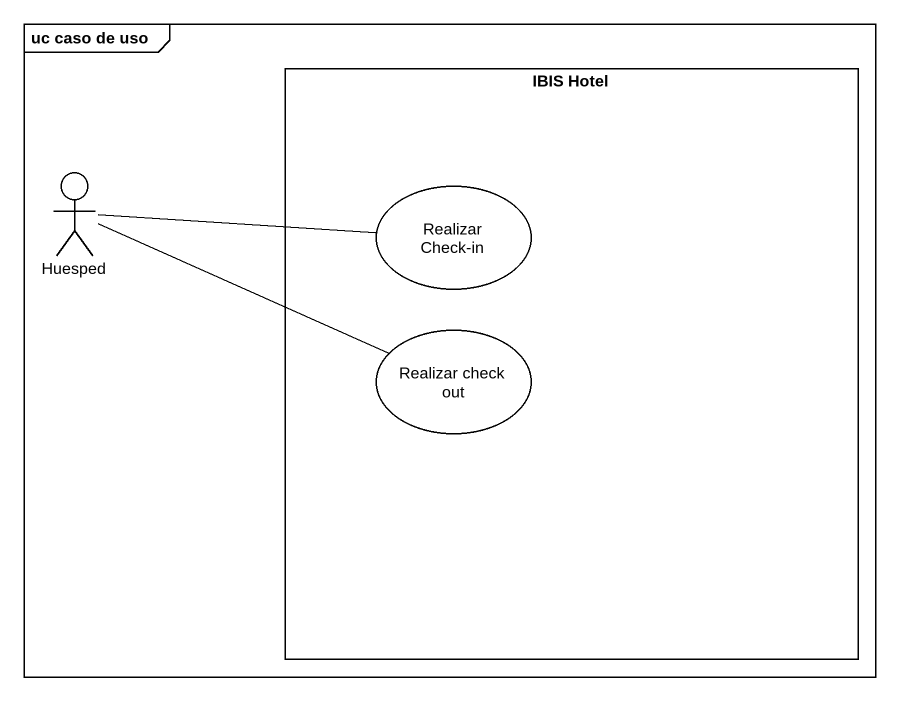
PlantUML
@startuml
mainframe uc caso de uso
rectangle "IBIS Hotel" as IBIS_Hotel {
  usecase "Realizar Check-in" as Realizar_Check_in
  usecase "Realizar check out" as Realizar_check_out
}
actor Huesped
Huesped -right- Realizar_Check_in
Huesped -right- Realizar_check_out
@enduml
